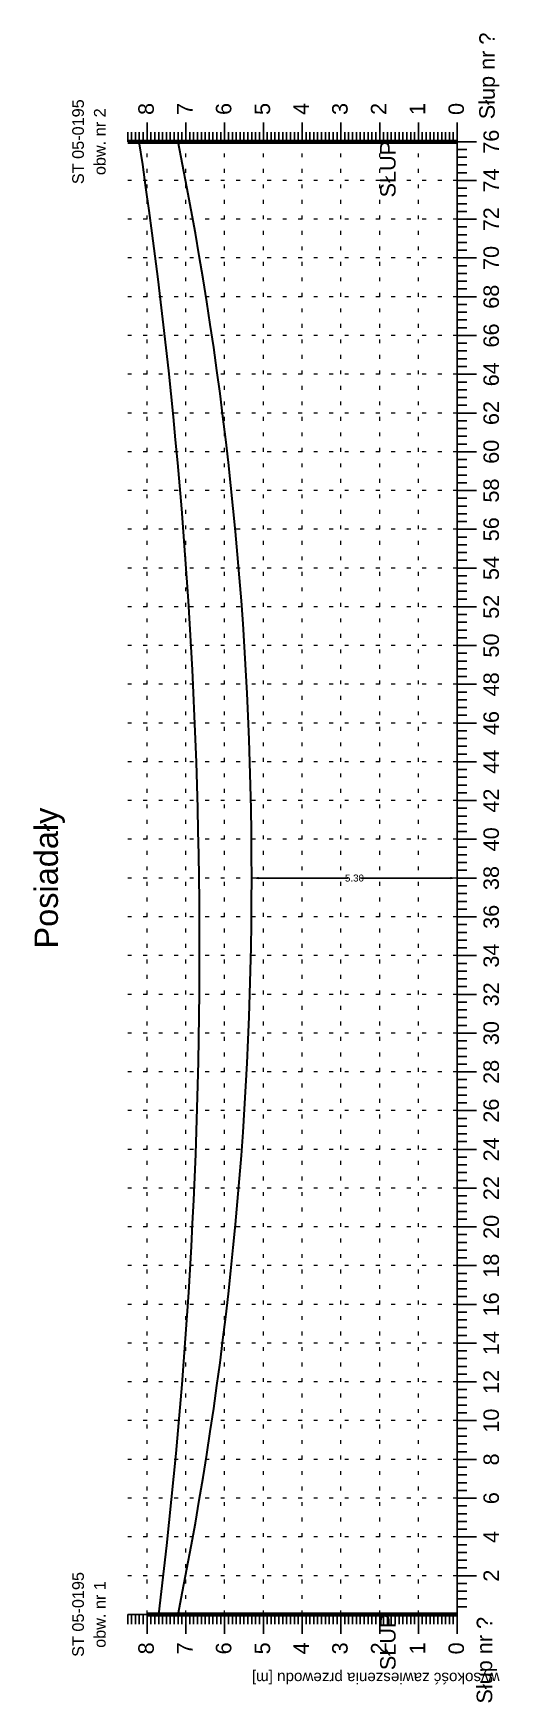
# Model space of a CAD drawing. Header units: inches. Extents: x -863 to 1426, y 1206 to 1480.
# Drawn here: x 1305.58 to 1317.61, y 1321.65 to 1364.72 of the extents above; entities that cross this region are included whole.
import ezdxf
from ezdxf.enums import TextEntityAlignment as Align

# ---------------------------------------------------------------- set-up
doc = ezdxf.new("R2010")
doc.units = ezdxf.units.IN
doc.header["$MEASUREMENT"] = 0
doc.linetypes.add('ACAD_ISO07W100', pattern=[3, 0, -3])
doc.layers.add('ramka', color=7, linetype='Continuous', plot=False)
doc.styles.get("Standard").update_dxf_attribs({"font": 'arial.ttf'})
doc.dimstyles.get("Standard").update_dxf_attribs({"dimtxt": 0.25, "dimasz": 0.18, "dimexe": 0.18, "dimexo": 0.0625, "dimgap": -0.09, "dimtad": 0, "dimtih": 1, "dimtoh": 1, "dimzin": 0, "dimdsep": 46, "dimtxsty": 'Standard', "dimcen": 0.09, "dimadec": 0, "dimazin": 0, "dimtfac": 1, "dimtofl": 0, "dimtmove": 0, "dimatfit": 3, "dimfxl": 1, "dimtolj": 1, "dimtzin": 0, "dimarcsym": 0})

# ---------------------------------------------------------------- blocks, each defined once
blk = doc.blocks.new('*D25')
at = {"color": 0, "lineweight": -2}
for p, q in [((1311.217, 1342.975), (1311.217, 1343.1)), ((1316.517, 1342.825), (1316.517, 1343.1)), ((1311.397, 1342.92), (1313.687, 1342.92)), ((1316.337, 1342.92), (1314.047, 1342.92))]:
    blk.add_line(p, q, dxfattribs=at)
at = {"color": 0}
for points in [[(1311.397, 1342.95), (1311.397, 1342.89), (1311.217, 1342.92)], [(1316.337, 1342.95), (1316.337, 1342.89), (1316.517, 1342.92)]]:
    blk.add_solid(points, dxfattribs=at)
at = {"layer": 'Defpoints', "color": 0}
for p in [(1311.217, 1342.912), (1316.517, 1342.92), (1316.517, 1342.762)]:
    blk.add_point(p, dxfattribs=at)
at = {"color": 0, "lineweight": 25, "insert": (1313.867, 1342.92), "char_height": 0.18, "attachment_point": 5}
blk.add_mtext('\\A1;5.30', dxfattribs=at)

msp = doc.modelspace()

# ---------------------------------------------------------------- linework, layer by layer
for p, q in [((1308.517, 1361.92), (1308.517, 1362.42)), ((1309.517, 1361.92), (1309.517, 1362.42)), ((1310.517, 1361.92), (1310.517, 1362.42)), ((1311.517, 1361.92), (1311.517, 1362.42)), ((1312.517, 1361.92), (1312.517, 1362.42)), ((1313.517, 1361.92), (1313.517, 1362.42)), ((1314.517, 1361.92), (1314.517, 1362.42)), ((1315.517, 1361.92), (1315.517, 1362.42)), ((1316.517, 1361.92), (1316.517, 1362.42)), ((1308.017, 1361.92), (1308.017, 1362.17)), ((1308.017, 1361.92), (1316.517, 1361.92)), ((1308.117, 1361.92), (1308.117, 1362.17)), ((1308.217, 1361.92), (1308.217, 1362.17)), ((1308.317, 1361.92), (1308.317, 1362.17)), ((1308.417, 1361.92), (1308.417, 1362.17)), ((1308.617, 1361.92), (1308.617, 1362.17)), ((1308.717, 1361.92), (1308.717, 1362.17)), ((1308.817, 1361.92), (1308.817, 1362.17)), ((1308.917, 1361.92), (1308.917, 1362.17)), ((1309.017, 1361.92), (1309.017, 1362.17)), ((1309.117, 1361.92), (1309.117, 1362.17)), ((1309.217, 1361.92), (1309.217, 1362.17)), ((1309.317, 1361.92), (1309.317, 1362.17)), ((1309.417, 1361.92), (1309.417, 1362.17)), ((1309.617, 1361.92), (1309.617, 1362.17)), ((1309.717, 1361.92), (1309.717, 1362.17)), ((1309.817, 1361.92), (1309.817, 1362.17)), ((1309.917, 1361.92), (1309.917, 1362.17)), ((1310.017, 1361.92), (1310.017, 1362.17)), ((1310.117, 1361.92), (1310.117, 1362.17)), ((1310.217, 1361.92), (1310.217, 1362.17)), ((1310.317, 1361.92), (1310.317, 1362.17)), ((1310.417, 1361.92), (1310.417, 1362.17)), ((1310.617, 1361.92), (1310.617, 1362.17)), ((1310.717, 1361.92), (1310.717, 1362.17)), ((1310.817, 1361.92), (1310.817, 1362.17)), ((1310.917, 1361.92), (1310.917, 1362.17)), ((1311.017, 1361.92), (1311.017, 1362.17)), ((1311.117, 1361.92), (1311.117, 1362.17)), ((1311.217, 1361.92), (1311.217, 1362.17)), ((1311.317, 1361.92), (1311.317, 1362.17)), ((1311.417, 1361.92), (1311.417, 1362.17)), ((1311.617, 1361.92), (1311.617, 1362.17)), ((1311.717, 1361.92), (1311.717, 1362.17)), ((1311.817, 1361.92), (1311.817, 1362.17)), ((1311.917, 1361.92), (1311.917, 1362.17)), ((1312.017, 1361.92), (1312.017, 1362.17)), ((1312.117, 1361.92), (1312.117, 1362.17)), ((1312.217, 1361.92), (1312.217, 1362.17)), ((1312.317, 1361.92), (1312.317, 1362.17)), ((1312.417, 1361.92), (1312.417, 1362.17)), ((1312.617, 1361.92), (1312.617, 1362.17)), ((1312.717, 1361.92), (1312.717, 1362.17)), ((1312.817, 1361.92), (1312.817, 1362.17)), ((1312.917, 1361.92), (1312.917, 1362.17)), ((1313.017, 1361.92), (1313.017, 1362.17)), ((1313.117, 1361.92), (1313.117, 1362.17)), ((1313.217, 1361.92), (1313.217, 1362.17)), ((1313.317, 1361.92), (1313.317, 1362.17)), ((1313.417, 1361.92), (1313.417, 1362.17)), ((1313.617, 1361.92), (1313.617, 1362.17)), ((1313.717, 1361.92), (1313.717, 1362.17)), ((1313.817, 1361.92), (1313.817, 1362.17)), ((1313.917, 1361.92), (1313.917, 1362.17)), ((1314.017, 1361.92), (1314.017, 1362.17)), ((1314.117, 1361.92), (1314.117, 1362.17)), ((1314.217, 1361.92), (1314.217, 1362.17)), ((1314.317, 1361.92), (1314.317, 1362.17)), ((1314.417, 1361.92), (1314.417, 1362.17)), ((1314.617, 1361.92), (1314.617, 1362.17)), ((1314.717, 1361.92), (1314.717, 1362.17)), ((1314.817, 1361.92), (1314.817, 1362.17)), ((1314.917, 1361.92), (1314.917, 1362.17)), ((1315.017, 1361.92), (1315.017, 1362.17)), ((1315.117, 1361.92), (1315.117, 1362.17)), ((1315.217, 1361.92), (1315.217, 1362.17)), ((1315.317, 1361.92), (1315.317, 1362.17)), ((1315.417, 1361.92), (1315.417, 1362.17)), ((1315.617, 1361.92), (1315.617, 1362.17)), ((1315.717, 1361.92), (1315.717, 1362.17)), ((1315.817, 1361.92), (1315.817, 1362.17)), ((1315.917, 1361.92), (1315.917, 1362.17)), ((1316.017, 1361.92), (1316.017, 1362.17)), ((1316.117, 1361.92), (1316.117, 1362.17)), ((1316.217, 1361.92), (1316.217, 1362.17)), ((1316.317, 1361.92), (1316.317, 1362.17)), ((1316.417, 1361.92), (1316.417, 1362.17)), ((1316.517, 1323.92), (1316.517, 1361.92)), ((1316.517, 1361.92), (1317.017, 1361.92)), ((1316.517, 1361.72), (1316.767, 1361.72)), ((1316.517, 1361.52), (1316.767, 1361.52)), ((1316.517, 1361.32), (1316.767, 1361.32)), ((1316.517, 1361.12), (1316.767, 1361.12)), ((1316.517, 1360.92), (1317.017, 1360.92)), ((1316.517, 1360.72), (1316.767, 1360.72)), ((1316.517, 1360.52), (1316.767, 1360.52)), ((1316.517, 1360.32), (1316.767, 1360.32)), ((1316.517, 1360.12), (1316.767, 1360.12)), ((1316.517, 1359.92), (1317.017, 1359.92)), ((1316.517, 1359.72), (1316.767, 1359.72)), ((1316.517, 1359.52), (1316.767, 1359.52)), ((1316.517, 1359.32), (1316.767, 1359.32)), ((1316.517, 1359.12), (1316.767, 1359.12)), ((1316.517, 1358.92), (1317.017, 1358.92)), ((1316.517, 1358.72), (1316.767, 1358.72)), ((1316.517, 1358.52), (1316.767, 1358.52)), ((1316.517, 1358.32), (1316.767, 1358.32)), ((1316.517, 1358.12), (1316.767, 1358.12)), ((1316.517, 1357.92), (1317.017, 1357.92)), ((1316.517, 1357.72), (1316.767, 1357.72)), ((1316.517, 1357.52), (1316.767, 1357.52)), ((1316.517, 1357.32), (1316.767, 1357.32)), ((1316.517, 1357.12), (1316.767, 1357.12)), ((1316.517, 1356.92), (1317.017, 1356.92)), ((1316.517, 1356.72), (1316.767, 1356.72)), ((1316.517, 1356.52), (1316.767, 1356.52)), ((1316.517, 1356.32), (1316.767, 1356.32)), ((1316.517, 1356.12), (1316.767, 1356.12)), ((1316.517, 1355.92), (1317.017, 1355.92)), ((1316.517, 1355.72), (1316.767, 1355.72)), ((1316.517, 1355.52), (1316.767, 1355.52)), ((1316.517, 1355.32), (1316.767, 1355.32)), ((1316.517, 1355.12), (1316.767, 1355.12)), ((1316.517, 1354.92), (1317.017, 1354.92)), ((1316.517, 1354.72), (1316.767, 1354.72)), ((1316.517, 1354.52), (1316.767, 1354.52)), ((1316.517, 1354.32), (1316.767, 1354.32)), ((1316.517, 1354.12), (1316.767, 1354.12)), ((1316.517, 1353.92), (1317.017, 1353.92)), ((1316.517, 1353.72), (1316.767, 1353.72)), ((1316.517, 1353.52), (1316.767, 1353.52)), ((1316.517, 1353.32), (1316.767, 1353.32)), ((1316.517, 1353.12), (1316.767, 1353.12)), ((1316.517, 1352.92), (1317.017, 1352.92)), ((1316.517, 1352.72), (1316.767, 1352.72)), ((1316.517, 1352.52), (1316.767, 1352.52)), ((1316.517, 1352.32), (1316.767, 1352.32)), ((1316.517, 1352.12), (1316.767, 1352.12)), ((1316.517, 1351.92), (1317.017, 1351.92)), ((1316.517, 1351.72), (1316.767, 1351.72)), ((1316.517, 1351.52), (1316.767, 1351.52)), ((1316.517, 1351.32), (1316.767, 1351.32)), ((1316.517, 1351.12), (1316.767, 1351.12)), ((1316.517, 1350.92), (1317.017, 1350.92)), ((1316.517, 1350.72), (1316.767, 1350.72)), ((1316.517, 1350.52), (1316.767, 1350.52)), ((1316.517, 1350.32), (1316.767, 1350.32)), ((1316.517, 1350.12), (1316.767, 1350.12)), ((1316.517, 1349.92), (1317.017, 1349.92)), ((1316.517, 1349.72), (1316.767, 1349.72)), ((1316.517, 1349.52), (1316.767, 1349.52)), ((1316.517, 1349.32), (1316.767, 1349.32)), ((1316.517, 1349.12), (1316.767, 1349.12)), ((1316.517, 1348.92), (1317.017, 1348.92)), ((1316.517, 1348.72), (1316.767, 1348.72)), ((1316.517, 1348.52), (1316.767, 1348.52)), ((1316.517, 1348.32), (1316.767, 1348.32)), ((1316.517, 1348.12), (1316.767, 1348.12)), ((1316.517, 1347.92), (1317.017, 1347.92)), ((1316.517, 1347.72), (1316.767, 1347.72)), ((1316.517, 1347.52), (1316.767, 1347.52)), ((1316.517, 1347.32), (1316.767, 1347.32)), ((1316.517, 1347.12), (1316.767, 1347.12)), ((1316.517, 1346.92), (1317.017, 1346.92)), ((1316.517, 1346.72), (1316.767, 1346.72)), ((1316.517, 1346.52), (1316.767, 1346.52)), ((1316.517, 1346.32), (1316.767, 1346.32)), ((1316.517, 1346.12), (1316.767, 1346.12)), ((1316.517, 1345.92), (1317.017, 1345.92)), ((1316.517, 1345.72), (1316.767, 1345.72)), ((1316.517, 1345.52), (1316.767, 1345.52)), ((1316.517, 1345.32), (1316.767, 1345.32)), ((1316.517, 1345.12), (1316.767, 1345.12)), ((1316.517, 1344.92), (1317.017, 1344.92)), ((1316.517, 1344.72), (1316.767, 1344.72)), ((1316.517, 1344.52), (1316.767, 1344.52)), ((1316.517, 1344.32), (1316.767, 1344.32)), ((1316.517, 1344.12), (1316.767, 1344.12)), ((1316.517, 1343.92), (1317.017, 1343.92)), ((1316.517, 1343.72), (1316.767, 1343.72)), ((1316.517, 1343.52), (1316.767, 1343.52)), ((1316.517, 1343.32), (1316.767, 1343.32)), ((1316.517, 1343.12), (1316.767, 1343.12)), ((1316.517, 1342.92), (1317.017, 1342.92)), ((1316.517, 1342.72), (1316.767, 1342.72)), ((1316.517, 1342.52), (1316.767, 1342.52)), ((1316.517, 1342.32), (1316.767, 1342.32)), ((1316.517, 1342.12), (1316.767, 1342.12)), ((1316.517, 1341.92), (1317.017, 1341.92)), ((1316.517, 1341.72), (1316.767, 1341.72)), ((1316.517, 1341.52), (1316.767, 1341.52)), ((1316.517, 1341.32), (1316.767, 1341.32)), ((1316.517, 1341.12), (1316.767, 1341.12)), ((1316.517, 1340.92), (1317.017, 1340.92)), ((1316.517, 1340.72), (1316.767, 1340.72)), ((1316.517, 1340.52), (1316.767, 1340.52)), ((1316.517, 1340.32), (1316.767, 1340.32)), ((1316.517, 1340.12), (1316.767, 1340.12)), ((1316.517, 1339.92), (1317.017, 1339.92)), ((1316.517, 1339.72), (1316.767, 1339.72)), ((1316.517, 1339.52), (1316.767, 1339.52)), ((1316.517, 1339.32), (1316.767, 1339.32)), ((1316.517, 1339.12), (1316.767, 1339.12)), ((1316.517, 1338.92), (1317.017, 1338.92)), ((1316.517, 1338.72), (1316.767, 1338.72)), ((1316.517, 1338.52), (1316.767, 1338.52)), ((1316.517, 1338.32), (1316.767, 1338.32)), ((1316.517, 1338.12), (1316.767, 1338.12)), ((1316.517, 1337.92), (1317.017, 1337.92)), ((1316.517, 1337.72), (1316.767, 1337.72)), ((1316.517, 1337.52), (1316.767, 1337.52)), ((1316.517, 1337.32), (1316.767, 1337.32)), ((1316.517, 1337.12), (1316.767, 1337.12)), ((1316.517, 1336.92), (1317.017, 1336.92)), ((1316.517, 1336.72), (1316.767, 1336.72)), ((1316.517, 1336.52), (1316.767, 1336.52)), ((1316.517, 1336.32), (1316.767, 1336.32)), ((1316.517, 1336.12), (1316.767, 1336.12)), ((1316.517, 1335.92), (1317.017, 1335.92)), ((1316.517, 1335.72), (1316.767, 1335.72)), ((1316.517, 1335.52), (1316.767, 1335.52)), ((1316.517, 1335.32), (1316.767, 1335.32)), ((1316.517, 1335.12), (1316.767, 1335.12)), ((1316.517, 1334.92), (1317.017, 1334.92)), ((1316.517, 1334.72), (1316.767, 1334.72)), ((1316.517, 1334.52), (1316.767, 1334.52)), ((1316.517, 1334.32), (1316.767, 1334.32)), ((1316.517, 1334.12), (1316.767, 1334.12)), ((1316.517, 1333.92), (1317.017, 1333.92)), ((1316.517, 1333.72), (1316.767, 1333.72)), ((1316.517, 1333.52), (1316.767, 1333.52)), ((1316.517, 1333.32), (1316.767, 1333.32)), ((1316.517, 1333.12), (1316.767, 1333.12)), ((1316.517, 1332.92), (1317.017, 1332.92)), ((1316.517, 1332.72), (1316.767, 1332.72)), ((1316.517, 1332.52), (1316.767, 1332.52)), ((1316.517, 1332.32), (1316.767, 1332.32)), ((1316.517, 1332.12), (1316.767, 1332.12)), ((1316.517, 1331.92), (1317.017, 1331.92)), ((1316.517, 1331.72), (1316.767, 1331.72)), ((1316.517, 1331.52), (1316.767, 1331.52)), ((1316.517, 1331.32), (1316.767, 1331.32)), ((1316.517, 1331.12), (1316.767, 1331.12)), ((1316.517, 1330.92), (1317.017, 1330.92)), ((1316.517, 1330.72), (1316.767, 1330.72)), ((1316.517, 1330.52), (1316.767, 1330.52)), ((1316.517, 1330.32), (1316.767, 1330.32)), ((1316.517, 1330.12), (1316.767, 1330.12)), ((1316.517, 1329.92), (1317.017, 1329.92)), ((1316.517, 1329.72), (1316.767, 1329.72)), ((1316.517, 1329.52), (1316.767, 1329.52)), ((1316.517, 1329.32), (1316.767, 1329.32)), ((1316.517, 1329.12), (1316.767, 1329.12)), ((1316.517, 1328.92), (1317.017, 1328.92)), ((1316.517, 1328.72), (1316.767, 1328.72)), ((1316.517, 1328.52), (1316.767, 1328.52)), ((1316.517, 1328.32), (1316.767, 1328.32)), ((1316.517, 1328.12), (1316.767, 1328.12)), ((1316.517, 1327.92), (1317.017, 1327.92)), ((1316.517, 1327.72), (1316.767, 1327.72)), ((1316.517, 1327.52), (1316.767, 1327.52)), ((1316.517, 1327.32), (1316.767, 1327.32)), ((1316.517, 1327.12), (1316.767, 1327.12)), ((1316.517, 1326.92), (1317.017, 1326.92)), ((1316.517, 1326.72), (1316.767, 1326.72)), ((1316.517, 1326.52), (1316.767, 1326.52)), ((1316.517, 1326.32), (1316.767, 1326.32)), ((1316.517, 1326.12), (1316.767, 1326.12)), ((1316.517, 1325.92), (1317.017, 1325.92)), ((1316.517, 1325.72), (1316.767, 1325.72)), ((1316.517, 1325.52), (1316.767, 1325.52)), ((1316.517, 1325.32), (1316.767, 1325.32)), ((1316.517, 1325.12), (1316.767, 1325.12)), ((1316.517, 1324.92), (1317.017, 1324.92)), ((1316.517, 1324.72), (1316.767, 1324.72)), ((1316.517, 1324.52), (1316.767, 1324.52)), ((1316.517, 1324.32), (1316.767, 1324.32)), ((1316.517, 1324.12), (1316.767, 1324.12)), ((1308.017, 1323.92), (1316.517, 1323.92)), ((1308.017, 1323.92), (1308.017, 1323.67)), ((1308.117, 1323.92), (1308.117, 1323.67)), ((1308.217, 1323.92), (1308.217, 1323.67)), ((1308.317, 1323.92), (1308.317, 1323.67)), ((1308.417, 1323.92), (1308.417, 1323.67)), ((1308.517, 1323.92), (1308.517, 1323.42)), ((1308.617, 1323.92), (1308.617, 1323.67)), ((1308.717, 1323.92), (1308.717, 1323.67)), ((1308.817, 1323.92), (1308.817, 1323.67)), ((1308.917, 1323.92), (1308.917, 1323.67)), ((1309.017, 1323.92), (1309.017, 1323.67)), ((1309.117, 1323.92), (1309.117, 1323.67)), ((1309.217, 1323.92), (1309.217, 1323.67)), ((1309.317, 1323.92), (1309.317, 1323.67)), ((1309.417, 1323.92), (1309.417, 1323.67)), ((1309.517, 1323.92), (1309.517, 1323.42)), ((1309.617, 1323.92), (1309.617, 1323.67)), ((1309.717, 1323.92), (1309.717, 1323.67)), ((1309.817, 1323.92), (1309.817, 1323.67)), ((1309.917, 1323.92), (1309.917, 1323.67)), ((1310.017, 1323.92), (1310.017, 1323.67)), ((1310.117, 1323.92), (1310.117, 1323.67)), ((1310.217, 1323.92), (1310.217, 1323.67)), ((1310.317, 1323.92), (1310.317, 1323.67)), ((1310.417, 1323.92), (1310.417, 1323.67)), ((1310.517, 1323.92), (1310.517, 1323.42)), ((1310.617, 1323.92), (1310.617, 1323.67)), ((1310.717, 1323.92), (1310.717, 1323.67)), ((1310.817, 1323.92), (1310.817, 1323.67)), ((1310.917, 1323.92), (1310.917, 1323.67)), ((1311.017, 1323.92), (1311.017, 1323.67)), ((1311.117, 1323.92), (1311.117, 1323.67)), ((1311.217, 1323.92), (1311.217, 1323.67)), ((1311.317, 1323.92), (1311.317, 1323.67)), ((1311.417, 1323.92), (1311.417, 1323.67)), ((1311.517, 1323.92), (1311.517, 1323.42)), ((1311.617, 1323.92), (1311.617, 1323.67)), ((1311.717, 1323.92), (1311.717, 1323.67)), ((1311.817, 1323.92), (1311.817, 1323.67)), ((1311.917, 1323.92), (1311.917, 1323.67)), ((1312.017, 1323.92), (1312.017, 1323.67)), ((1312.117, 1323.92), (1312.117, 1323.67)), ((1312.217, 1323.92), (1312.217, 1323.67)), ((1312.317, 1323.92), (1312.317, 1323.67)), ((1312.417, 1323.92), (1312.417, 1323.67)), ((1312.517, 1323.92), (1312.517, 1323.42)), ((1312.617, 1323.92), (1312.617, 1323.67)), ((1312.717, 1323.92), (1312.717, 1323.67)), ((1312.817, 1323.92), (1312.817, 1323.67)), ((1312.917, 1323.92), (1312.917, 1323.67)), ((1313.017, 1323.92), (1313.017, 1323.67)), ((1313.117, 1323.92), (1313.117, 1323.67)), ((1313.217, 1323.92), (1313.217, 1323.67)), ((1313.317, 1323.92), (1313.317, 1323.67)), ((1313.417, 1323.92), (1313.417, 1323.67)), ((1313.517, 1323.92), (1313.517, 1323.42)), ((1313.617, 1323.92), (1313.617, 1323.67)), ((1313.717, 1323.92), (1313.717, 1323.67)), ((1313.817, 1323.92), (1313.817, 1323.67)), ((1313.917, 1323.92), (1313.917, 1323.67)), ((1314.017, 1323.92), (1314.017, 1323.67)), ((1314.117, 1323.92), (1314.117, 1323.67)), ((1314.217, 1323.92), (1314.217, 1323.67)), ((1314.317, 1323.92), (1314.317, 1323.67)), ((1314.417, 1323.92), (1314.417, 1323.67)), ((1314.517, 1323.92), (1314.517, 1323.42)), ((1314.617, 1323.92), (1314.617, 1323.67)), ((1314.717, 1323.92), (1314.717, 1323.67)), ((1314.817, 1323.92), (1314.817, 1323.67)), ((1314.917, 1323.92), (1314.917, 1323.67)), ((1315.017, 1323.92), (1315.017, 1323.67)), ((1315.117, 1323.92), (1315.117, 1323.67)), ((1315.217, 1323.92), (1315.217, 1323.67)), ((1315.317, 1323.92), (1315.317, 1323.67)), ((1315.417, 1323.92), (1315.417, 1323.67)), ((1315.517, 1323.92), (1315.517, 1323.42)), ((1315.617, 1323.92), (1315.617, 1323.67)), ((1315.717, 1323.92), (1315.717, 1323.67)), ((1315.817, 1323.92), (1315.817, 1323.67)), ((1315.917, 1323.92), (1315.917, 1323.67)), ((1316.017, 1323.92), (1316.017, 1323.67)), ((1316.117, 1323.92), (1316.117, 1323.67)), ((1316.217, 1323.92), (1316.217, 1323.67)), ((1316.317, 1323.92), (1316.317, 1323.67)), ((1316.417, 1323.92), (1316.417, 1323.67)), ((1316.517, 1323.92), (1316.517, 1323.42))]:
    msp.add_line(p, q)
at = {"linetype": 'ACAD_ISO07W100', "lineweight": 15, "ltscale": 0.1}
for p, q in [((1316.517, 1361.92), (1308.017, 1361.92)), ((1308.517, 1323.92), (1308.517, 1361.92)), ((1309.517, 1323.92), (1309.517, 1361.92)), ((1310.517, 1323.92), (1310.517, 1361.92)), ((1311.517, 1323.92), (1311.517, 1361.92)), ((1312.517, 1323.92), (1312.517, 1361.92)), ((1313.517, 1323.92), (1313.517, 1361.92)), ((1314.517, 1323.92), (1314.517, 1361.92)), ((1315.517, 1323.92), (1315.517, 1361.92)), ((1316.517, 1323.92), (1316.517, 1361.92)), ((1316.517, 1360.92), (1308.017, 1360.92)), ((1316.517, 1359.92), (1308.017, 1359.92)), ((1316.517, 1358.92), (1308.017, 1358.92)), ((1316.517, 1357.92), (1308.017, 1357.92)), ((1316.517, 1356.92), (1308.017, 1356.92)), ((1316.517, 1355.92), (1308.017, 1355.92)), ((1316.517, 1354.92), (1308.017, 1354.92)), ((1316.517, 1353.92), (1308.017, 1353.92)), ((1316.517, 1352.92), (1308.017, 1352.92)), ((1316.517, 1351.92), (1308.017, 1351.92)), ((1316.517, 1350.92), (1308.017, 1350.92)), ((1316.517, 1349.92), (1308.017, 1349.92)), ((1316.517, 1348.92), (1308.017, 1348.92)), ((1316.517, 1347.92), (1308.017, 1347.92)), ((1316.517, 1346.92), (1308.017, 1346.92)), ((1316.517, 1345.92), (1308.017, 1345.92)), ((1316.517, 1344.92), (1308.017, 1344.92)), ((1316.517, 1343.92), (1308.017, 1343.92)), ((1316.517, 1342.92), (1308.017, 1342.92)), ((1316.517, 1341.92), (1308.017, 1341.92)), ((1316.517, 1340.92), (1308.017, 1340.92)), ((1316.517, 1339.92), (1308.017, 1339.92)), ((1316.517, 1338.92), (1308.017, 1338.92)), ((1316.517, 1337.92), (1308.017, 1337.92)), ((1316.517, 1336.92), (1308.017, 1336.92)), ((1316.517, 1335.92), (1308.017, 1335.92)), ((1316.517, 1334.92), (1308.017, 1334.92)), ((1316.517, 1333.92), (1308.017, 1333.92)), ((1316.517, 1332.92), (1308.017, 1332.92)), ((1316.517, 1331.92), (1308.017, 1331.92)), ((1316.517, 1330.92), (1308.017, 1330.92)), ((1316.517, 1329.92), (1308.017, 1329.92)), ((1316.517, 1328.92), (1308.017, 1328.92)), ((1316.517, 1327.92), (1308.017, 1327.92)), ((1316.517, 1326.92), (1308.017, 1326.92)), ((1316.517, 1325.92), (1308.017, 1325.92)), ((1316.517, 1324.92), (1308.017, 1324.92))]:
    msp.add_line(p, q, dxfattribs=at)
at = {"lineweight": 100}
for p, q in [((1316.517, 1361.92), (1308.017, 1361.92)), ((1316.517, 1323.92), (1308.517, 1323.92))]:
    msp.add_line(p, q, dxfattribs=at)
at = {"lineweight": 30}
msp.add_arc((1169.495, 1341.09), 140.376, 352.97427, 8.53343, dxfattribs=at)
at = {"color": 3, "lineweight": 30}
msp.add_arc((1215.267, 1342.92), 95.95, 348.57881, 11.42119, dxfattribs=at)
at = {"layer": 'ramka'}
msp.add_line((1316.517, 1323.92), (1316.517, 1342.92), dxfattribs=at)

# ---------------------------------------------------------------- texts
for s, p in [('Słup nr ?', (1317.486, 1362.5)), ('8', (1308.691, 1362.61)), ('7', (1309.691, 1362.61)), ('6', (1310.691, 1362.61)), ('5', (1311.691, 1362.61)), ('4', (1312.691, 1362.61)), ('3', (1313.691, 1362.61)), ('2', (1314.691, 1362.61)), ('1', (1315.691, 1362.61)), ('0', (1316.691, 1362.61)), ('Słup nr ?', (1317.419, 1321.62))]:
    msp.add_text(s, height=0.4, rotation=90).set_placement(p)
for s, height, p in [('ST 05-0195', 0.3, (1306.887, 1361.92)), ('obw. nr 2', 0.3, (1307.447, 1361.92)), ('76', 0.4, (1317.593, 1361.92)), ('74', 0.4, (1317.593, 1360.92)), ('72', 0.4, (1317.593, 1359.92)), ('70', 0.4, (1317.593, 1358.92)), ('68', 0.4, (1317.593, 1357.92)), ('66', 0.4, (1317.593, 1356.92)), ('64', 0.4, (1317.593, 1355.92)), ('62', 0.4, (1317.593, 1354.92)), ('60', 0.4, (1317.593, 1353.92)), ('58', 0.4, (1317.593, 1352.92)), ('56', 0.4, (1317.593, 1351.92)), ('54', 0.4, (1317.593, 1350.92)), ('52', 0.4, (1317.593, 1349.92)), ('50', 0.4, (1317.593, 1348.92)), ('48', 0.4, (1317.593, 1347.92)), ('46', 0.4, (1317.593, 1346.92)), ('44', 0.4, (1317.593, 1345.92)), ('42', 0.4, (1317.593, 1344.92)), ('Posiadały', 0.6, (1306.217, 1342.92)), ('40', 0.4, (1317.593, 1343.92)), ('38', 0.4, (1317.593, 1342.92)), ('36', 0.4, (1317.593, 1341.92)), ('34', 0.4, (1317.593, 1340.92)), ('32', 0.4, (1317.593, 1339.92)), ('30', 0.4, (1317.593, 1338.92)), ('28', 0.4, (1317.593, 1337.92)), ('26', 0.4, (1317.593, 1336.92)), ('24', 0.4, (1317.593, 1335.92)), ('22', 0.4, (1317.593, 1334.92)), ('20', 0.4, (1317.593, 1333.92)), ('18', 0.4, (1317.593, 1332.92)), ('16', 0.4, (1317.593, 1331.92)), ('14', 0.4, (1317.593, 1330.92)), ('12', 0.4, (1317.593, 1329.92)), ('10', 0.4, (1317.593, 1328.92)), ('8', 0.4, (1317.593, 1327.92)), ('6', 0.4, (1317.593, 1326.92)), ('4', 0.4, (1317.593, 1325.92)), ('ST 05-0195', 0.3, (1306.887, 1323.92)), ('2', 0.4, (1317.593, 1324.92)), ('obw. nr 1', 0.3, (1307.447, 1323.92))]:
    msp.add_text(s, height=height, rotation=90).set_placement(p, align=Align.CENTER)
for s, p in [('8', (1308.691, 1323.2)), ('7', (1309.691, 1323.2)), ('6', (1310.691, 1323.2)), ('5', (1311.691, 1323.2)), ('4', (1312.691, 1323.2)), ('3', (1313.691, 1323.2)), ('2', (1314.691, 1323.2)), ('1', (1315.691, 1323.2)), ('0', (1316.691, 1323.2))]:
    msp.add_text(s, height=0.4, rotation=90).set_placement(p, align=Align.RIGHT)
at = {"attachment_point": 5}
for s, insert, char_height, width, rotation in [('SŁUP', (1314.731, 1361.212), 0.4, 1.537, 90), ('SŁUP', (1314.731, 1323.212), 0.4, 1.537, 90), ('wysokość zawieszenia przewodu [m]', (1314.415, 1322.317), 0.28, 9.28, 180)]:
    msp.add_mtext(s, dxfattribs=dict(at, insert=insert, char_height=char_height, width=width, rotation=rotation))

# ---------------------------------------------------------------- dimensions: what is measured, and where the dimension line sits
at = {"lineweight": 25}
dim = msp.add_linear_dim(base=(1316.517, 1342.92), p1=(1311.217, 1342.912), p2=(1316.517, 1342.762), angle=180, text='5.30', dimstyle='Standard', dxfattribs=at)
dim.commit()
dim.dimension.update_dxf_attribs({"geometry": '*D25', "text_midpoint": (1313.867, 1342.92)})

doc.saveas('drawing.dxf')
